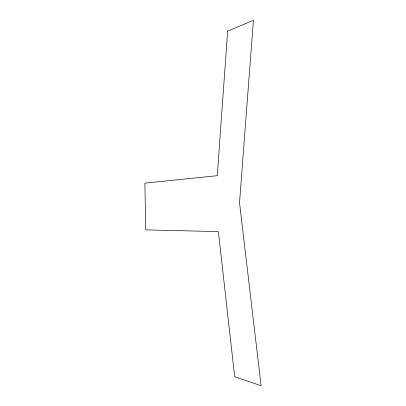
<?xml version="1.0" encoding="UTF-8"?>
<svg xmlns="http://www.w3.org/2000/svg" width="406" height="406" viewBox="0 0 406 406"><rect width="100%" height="100%" fill="white"/><g stroke="black" fill="none" stroke-linecap="round" stroke-linejoin="round"><path stroke-width="0.61" d="M227.654 31.15L217.271 175.681L144.896 183.152L145.729 229.887L218.387 231.593L234.663 376.727L261.104 385.7L239.52 202.751L253.42 20.3L227.654 31.15"/></g></svg>
